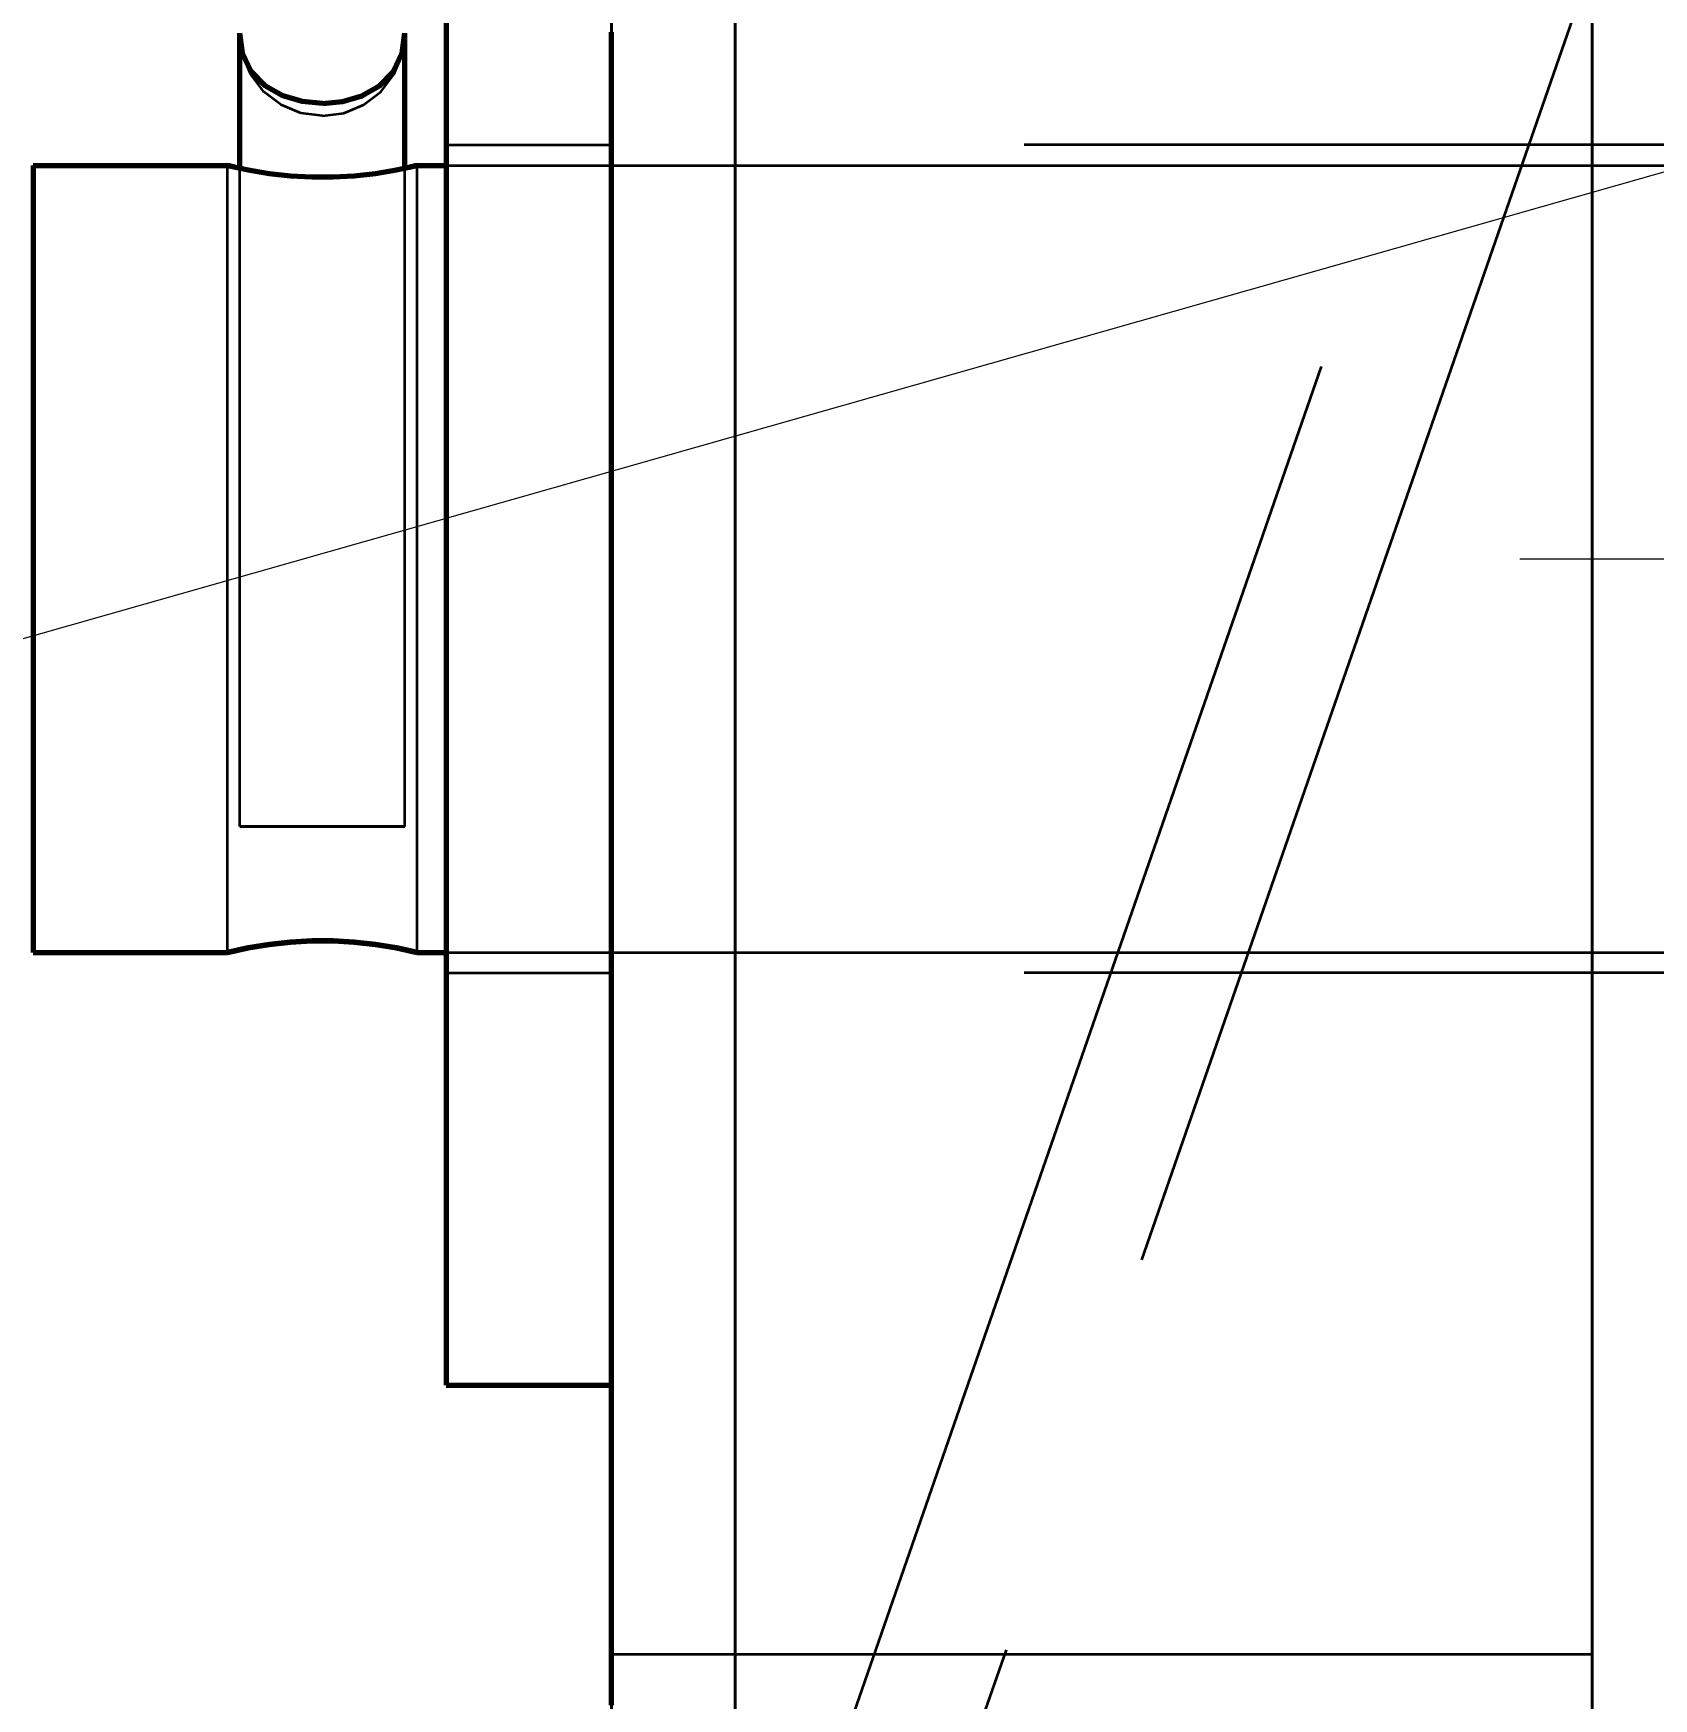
# Model space of a CAD drawing. Header units: millimetres. Extents: x 0 to 2208, y 0 to 420.
# Drawn here: x 66.484 to 70.408, y 156.006 to 160.038 of the extents above; entities that cross this region are included whole.
import ezdxf

# ---------------------------------------------------------------- set-up
doc = ezdxf.new("R2010")
doc.units = ezdxf.units.MM
doc.linetypes.add('IRAM-E-TRAZOS', pattern=[5, 4, -1])
doc.linetypes.add('IRAM-F-TRAZO-PUNTO', pattern=[20, 15, -2, 1, -2])
for name, color, linetype, lineweight in [('01-VISIBLE', 7, 'CONTINUOUS', 70), ('02-OCULTA', 4, 'IRAM-E-TRAZOS', 35), ('03-EJE', 1, 'IRAM-F-TRAZO-PUNTO', 18), ('04-COTA', 3, 'CONTINUOUS', 18), ('08-FINA', 5, 'CONTINUOUS', 18)]:
    doc.layers.add(name, color=color, linetype=linetype, lineweight=lineweight)
doc.styles.add('ISO3098', font='isocpeur.ttf')
doc.dimstyles.new('FLAMA-IRAM', dxfattribs={"dimtxt": 3.5, "dimasz": 3.5, "dimexe": 2, "dimexo": 1.5, "dimgap": 1, "dimtad": 1, "dimdec": 1, "dimtxsty": 'ISO3098', "dimblk": 'IRAM_FLECHA', "dimblk1": 'IRAM_FLECHA', "dimblk2": 'IRAM_FLECHA', "dimcen": 2.5, "dimclrd": 256, "dimclre": 256, "dimclrt": 256, "dimazin": 3, "dimtfac": 1, "dimtmove": 0, "dimatfit": 3, "dimlwd": 18, "dimlwe": 18})

# ---------------------------------------------------------------- blocks, each defined once
blk = doc.blocks.new('IRAM_FLECHA')
blk.add_solid([(0, 0), (-1, 0.125), (-1, -0.125)])

msp = doc.modelspace()

# ---------------------------------------------------------------- linework, layer by layer
at = {"layer": '01-VISIBLE'}
for p, q in [((66.9841, 159.7116), (66.9841, 160.0384)), ((67.3841, 159.7116), (67.3841, 160.0384)), ((66.4841, 159.7184), (66.9541, 159.7184)), ((67.4141, 159.7184), (67.4841, 159.7184)), ((66.4841, 157.8134), (66.9541, 157.8134)), ((67.4141, 157.8134), (67.4841, 157.8134)), ((67.4841, 156.7659), (67.8841, 156.7659))]:
    msp.add_line(p, q, dxfattribs=at)
for points in [[(67.1841, 159.8685), (67.1353, 159.873), (67.0883, 159.8868), (67.0457, 159.9109), (67.0117, 159.9459), (66.9906, 159.99), (66.9841, 160.0384)], [(67.1841, 159.8685), (67.2328, 159.873), (67.2798, 159.8868), (67.3224, 159.9109), (67.3564, 159.9459), (67.3775, 159.99), (67.3841, 160.0384)], [(67.4841, 160.0659), (67.4841, 160.0159), (67.4841, 159.9659), (67.4841, 159.9159), (67.4841, 159.8659), (67.4841, 159.8159), (67.4841, 159.7659), (67.4841, 159.7159), (67.4841, 159.6659), (67.4841, 159.6159), (67.4841, 159.5659), (67.4841, 159.5159), (67.4841, 159.4659), (67.4841, 159.4159), (67.4841, 159.3659), (67.4841, 159.3159), (67.4841, 159.2659), (67.4841, 159.2159), (67.4841, 159.1659), (67.4841, 159.1159), (67.4841, 159.0659), (67.4841, 159.0159), (67.4841, 158.9659), (67.4841, 158.9159), (67.4841, 158.8659), (67.4841, 158.8159), (67.4841, 158.7659), (67.4841, 158.7159), (67.4841, 158.6659), (67.4841, 158.6159), (67.4841, 158.5659), (67.4841, 158.5159), (67.4841, 158.4659), (67.4841, 158.4159), (67.4841, 158.3659), (67.4841, 158.3159), (67.4841, 158.2659), (67.4841, 158.2159), (67.4841, 158.1659), (67.4841, 158.1159), (67.4841, 158.0659), (67.4841, 158.0159), (67.4841, 157.9659), (67.4841, 157.9159), (67.4841, 157.8659), (67.4841, 157.8159), (67.4841, 157.7659), (67.4841, 157.7159), (67.4841, 157.6659), (67.4841, 157.6159), (67.4841, 157.5659), (67.4841, 157.5159), (67.4841, 157.4659), (67.4841, 157.4159), (67.4841, 157.3659), (67.4841, 157.3159), (67.4841, 157.2659), (67.4841, 157.2159), (67.4841, 157.1659), (67.4841, 157.1159), (67.4841, 157.0659), (67.4841, 157.0159), (67.4841, 156.9659), (67.4841, 156.9159), (67.4841, 156.8659), (67.4841, 156.8159), (67.4841, 156.7659)], [(67.8841, 155.9909), (67.8841, 156.0659), (67.8841, 156.1409), (67.8841, 156.2159), (67.8841, 156.2909), (67.8841, 156.3659), (67.8841, 156.4409), (67.8841, 156.5159), (67.8841, 156.5909), (67.8841, 156.6659), (67.8841, 156.7409), (67.8841, 156.8159), (67.8841, 156.8909), (67.8841, 156.9659), (67.8841, 157.0409), (67.8841, 157.1159), (67.8841, 157.1909), (67.8841, 157.2659), (67.8841, 157.3409), (67.8841, 157.4159), (67.8841, 157.4909), (67.8841, 157.5659), (67.8841, 157.6409), (67.8841, 157.7159), (67.8841, 157.7909), (67.8841, 157.8659), (67.8841, 157.9409), (67.8841, 158.0159), (67.8841, 158.0909), (67.8841, 158.1659), (67.8841, 158.2409), (67.8841, 158.3159), (67.8841, 158.3909), (67.8841, 158.4659), (67.8841, 158.5409), (67.8841, 158.6159), (67.8841, 158.6909), (67.8841, 158.7659), (67.8841, 158.8409), (67.8841, 158.9159), (67.8841, 158.9909), (67.8841, 159.0659), (67.8841, 159.1409), (67.8841, 159.2159), (67.8841, 159.2909), (67.8841, 159.3659), (67.8841, 159.4409), (67.8841, 159.5159), (67.8841, 159.5909), (67.8841, 159.6659), (67.8841, 159.7409), (67.8841, 159.8159), (67.8841, 159.8909), (67.8841, 159.9659), (67.8841, 160.0409)], [(66.4841, 159.7184), (66.4841, 159.6683), (66.4841, 159.6182), (66.4841, 159.568), (66.4841, 159.5179), (66.4841, 159.4678), (66.4841, 159.4176), (66.4841, 159.3675), (66.4841, 159.3174), (66.4841, 159.2673), (66.4841, 159.2171), (66.4841, 159.167), (66.4841, 159.1169), (66.4841, 159.0667), (66.4841, 159.0166), (66.4841, 158.9665), (66.4841, 158.9163), (66.4841, 158.8662), (66.4841, 158.8161), (66.4841, 158.7659), (66.4841, 158.7158), (66.4841, 158.6657), (66.4841, 158.6155), (66.4841, 158.5654), (66.4841, 158.5153), (66.4841, 158.4651), (66.4841, 158.415), (66.4841, 158.3649), (66.4841, 158.3148), (66.4841, 158.2646), (66.4841, 158.2145), (66.4841, 158.1644), (66.4841, 158.1142), (66.4841, 158.0641), (66.4841, 158.014), (66.4841, 157.9638), (66.4841, 157.9137), (66.4841, 157.8636), (66.4841, 157.8134)], [(66.9841, 159.7116), (66.979, 159.7127), (66.974, 159.7138), (66.969, 159.7149), (66.964, 159.7161), (66.959, 159.7172), (66.9541, 159.7184)], [(66.9541, 159.7184), (67.0045, 159.7075), (67.0554, 159.6992), (67.1067, 159.6935), (67.1583, 159.6906), (67.2099, 159.6906), (67.2614, 159.6935), (67.3127, 159.6992), (67.3636, 159.7075), (67.4141, 159.7184)], [(67.4141, 159.7184), (67.4091, 159.7172), (67.4041, 159.7161), (67.3991, 159.7149), (67.3941, 159.7138), (67.3891, 159.7127), (67.3841, 159.7116)], [(67.4141, 157.8134), (67.3636, 157.8243), (67.3127, 157.8327), (67.2614, 157.8384), (67.2099, 157.8413), (67.1583, 157.8413), (67.1067, 157.8384), (67.0554, 157.8327), (67.0045, 157.8243), (66.9541, 157.8134)], [(66.9541, 157.8134), (67.0045, 157.8243), (67.0554, 157.8327), (67.1067, 157.8384), (67.1583, 157.8413), (67.2099, 157.8413), (67.2614, 157.8384), (67.3127, 157.8327), (67.3636, 157.8243), (67.4141, 157.8134)]]:
    msp.add_lwpolyline(points, dxfattribs=at)
at = {"layer": '02-OCULTA'}
for p, q in [((73.7617, 170.2942), (67.1883, 151.3703)), ((72.8841, 168.6783), (67.8841, 154.2838)), ((67.4841, 159.7684), (67.8841, 159.7684)), ((72.8841, 159.7684), (67.8841, 159.7684)), ((66.9541, 157.8134), (66.9541, 159.7184)), ((66.9841, 158.1184), (66.9841, 159.7116)), ((67.3841, 158.1184), (67.3841, 159.7116)), ((67.4141, 157.8134), (67.4141, 159.7184)), ((67.4841, 159.7184), (113.4841, 159.7184)), ((67.4841, 157.8134), (113.4841, 157.8134)), ((67.4841, 157.7634), (67.8841, 157.7634)), ((72.8841, 157.7634), (67.8841, 157.7634)), ((70.2591, 156.1134), (67.8841, 156.1134))]:
    msp.add_line(p, q, dxfattribs=at)
for points in [[(68.1841, 155.9569), (68.1841, 156.0099), (68.1841, 156.0629), (68.1841, 156.1159), (68.1841, 156.1689), (68.1841, 156.2219), (68.1841, 156.2749), (68.1841, 156.3279), (68.1841, 156.3809), (68.1841, 156.4339), (68.1841, 156.4869), (68.1841, 156.5399), (68.1841, 156.5929), (68.1841, 156.6459), (68.1841, 156.6989), (68.1841, 156.7519), (68.1841, 156.8049), (68.1841, 156.8579), (68.1841, 156.9109), (68.1841, 156.9639), (68.1841, 157.0169), (68.1841, 157.0699), (68.1841, 157.1229), (68.1841, 157.1759), (68.1841, 157.2289), (68.1841, 157.2819), (68.1841, 157.3349), (68.1841, 157.3879), (68.1841, 157.4409), (68.1841, 157.4939), (68.1841, 157.5469), (68.1841, 157.5999), (68.1841, 157.6529), (68.1841, 157.7059), (68.1841, 157.7589), (68.1841, 157.8119), (68.1841, 157.8649), (68.1841, 157.9179), (68.1841, 157.9709), (68.1841, 158.0239), (68.1841, 158.0769), (68.1841, 158.1299), (68.1841, 158.1829), (68.1841, 158.2359), (68.1841, 158.2889), (68.1841, 158.3419), (68.1841, 158.3949), (68.1841, 158.4479), (68.1841, 158.5009), (68.1841, 158.5539), (68.1841, 158.6069), (68.1841, 158.6599), (68.1841, 158.7129), (68.1841, 158.7659), (68.1841, 158.8189), (68.1841, 158.8719), (68.1841, 158.9249), (68.1841, 158.9779), (68.1841, 159.0309), (68.1841, 159.0839), (68.1841, 159.1369), (68.1841, 159.1899), (68.1841, 159.2429), (68.1841, 159.2959), (68.1841, 159.3489), (68.1841, 159.4019), (68.1841, 159.4549), (68.1841, 159.5079), (68.1841, 159.5609), (68.1841, 159.6139), (68.1841, 159.6669), (68.1841, 159.7199), (68.1841, 159.7729), (68.1841, 159.8259), (68.1841, 159.8789), (68.1841, 159.9319), (68.1841, 159.9849), (68.1841, 160.0379), (68.1841, 160.0909)], [(68.1841, 160.0909), (68.1841, 160.0379), (68.1841, 159.9849), (68.1841, 159.9319), (68.1841, 159.8789), (68.1841, 159.8259), (68.1841, 159.7729), (68.1841, 159.7199), (68.1841, 159.6669), (68.1841, 159.6139), (68.1841, 159.5609), (68.1841, 159.5079), (68.1841, 159.4549), (68.1841, 159.4019), (68.1841, 159.3489), (68.1841, 159.2959), (68.1841, 159.2429), (68.1841, 159.1899), (68.1841, 159.1369), (68.1841, 159.0839), (68.1841, 159.0309), (68.1841, 158.9779), (68.1841, 158.9249), (68.1841, 158.8719), (68.1841, 158.8189), (68.1841, 158.7659), (68.1841, 158.7129), (68.1841, 158.6599), (68.1841, 158.6069), (68.1841, 158.5539), (68.1841, 158.5009), (68.1841, 158.4479), (68.1841, 158.3949), (68.1841, 158.3419), (68.1841, 158.2889), (68.1841, 158.2359), (68.1841, 158.1829), (68.1841, 158.1299), (68.1841, 158.0769), (68.1841, 158.0239), (68.1841, 157.9709), (68.1841, 157.9179), (68.1841, 157.8649), (68.1841, 157.8119), (68.1841, 157.7589), (68.1841, 157.7059), (68.1841, 157.6529), (68.1841, 157.5999), (68.1841, 157.5469), (68.1841, 157.4939), (68.1841, 157.4409), (68.1841, 157.3879), (68.1841, 157.3349), (68.1841, 157.2819), (68.1841, 157.2289), (68.1841, 157.1759), (68.1841, 157.1229), (68.1841, 157.0699), (68.1841, 157.0169), (68.1841, 156.9639), (68.1841, 156.9109), (68.1841, 156.8579), (68.1841, 156.8049), (68.1841, 156.7519), (68.1841, 156.6989), (68.1841, 156.6459), (68.1841, 156.5929), (68.1841, 156.5399), (68.1841, 156.4869), (68.1841, 156.4339), (68.1841, 156.3809), (68.1841, 156.3279), (68.1841, 156.2749), (68.1841, 156.2219), (68.1841, 156.1689), (68.1841, 156.1159), (68.1841, 156.0629), (68.1841, 156.0099), (68.1841, 155.9569)], [(70.2591, 155.9569), (70.2591, 156.0099), (70.2591, 156.0629), (70.2591, 156.1159), (70.2591, 156.1689), (70.2591, 156.2219), (70.2591, 156.2749), (70.2591, 156.3279), (70.2591, 156.3809), (70.2591, 156.4339), (70.2591, 156.4869), (70.2591, 156.5399), (70.2591, 156.5929), (70.2591, 156.6459), (70.2591, 156.6989), (70.2591, 156.7519), (70.2591, 156.8049), (70.2591, 156.8579), (70.2591, 156.9109), (70.2591, 156.9639), (70.2591, 157.0169), (70.2591, 157.0699), (70.2591, 157.1229), (70.2591, 157.1759), (70.2591, 157.2289), (70.2591, 157.2819), (70.2591, 157.3349), (70.2591, 157.3879), (70.2591, 157.4409), (70.2591, 157.4939), (70.2591, 157.5469), (70.2591, 157.5999), (70.2591, 157.6529), (70.2591, 157.7059), (70.2591, 157.7589), (70.2591, 157.8119), (70.2591, 157.8649), (70.2591, 157.9179), (70.2591, 157.9709), (70.2591, 158.0239), (70.2591, 158.0769), (70.2591, 158.1299), (70.2591, 158.1829), (70.2591, 158.2359), (70.2591, 158.2889), (70.2591, 158.3419), (70.2591, 158.3949), (70.2591, 158.4479), (70.2591, 158.5009), (70.2591, 158.5539), (70.2591, 158.6069), (70.2591, 158.6599), (70.2591, 158.7129), (70.2591, 158.7659), (70.2591, 158.8189), (70.2591, 158.8719), (70.2591, 158.9249), (70.2591, 158.9779), (70.2591, 159.0309), (70.2591, 159.0839), (70.2591, 159.1369), (70.2591, 159.1899), (70.2591, 159.2429), (70.2591, 159.2959), (70.2591, 159.3489), (70.2591, 159.4019), (70.2591, 159.4549), (70.2591, 159.5079), (70.2591, 159.5609), (70.2591, 159.6139), (70.2591, 159.6669), (70.2591, 159.7199), (70.2591, 159.7729), (70.2591, 159.8259), (70.2591, 159.8789), (70.2591, 159.9319), (70.2591, 159.9849), (70.2591, 160.0379), (70.2591, 160.0909)], [(70.2591, 160.0909), (70.2591, 160.0379), (70.2591, 159.9849), (70.2591, 159.9319), (70.2591, 159.8789), (70.2591, 159.8259), (70.2591, 159.7729), (70.2591, 159.7199), (70.2591, 159.6669), (70.2591, 159.6139), (70.2591, 159.5609), (70.2591, 159.5079), (70.2591, 159.4549), (70.2591, 159.4019), (70.2591, 159.3489), (70.2591, 159.2959), (70.2591, 159.2429), (70.2591, 159.1899), (70.2591, 159.1369), (70.2591, 159.0839), (70.2591, 159.0309), (70.2591, 158.9779), (70.2591, 158.9249), (70.2591, 158.8719), (70.2591, 158.8189), (70.2591, 158.7659), (70.2591, 158.7129), (70.2591, 158.6599), (70.2591, 158.6069), (70.2591, 158.5539), (70.2591, 158.5009), (70.2591, 158.4479), (70.2591, 158.3949), (70.2591, 158.3419), (70.2591, 158.2889), (70.2591, 158.2359), (70.2591, 158.1829), (70.2591, 158.1299), (70.2591, 158.0769), (70.2591, 158.0239), (70.2591, 157.9709), (70.2591, 157.9179), (70.2591, 157.8649), (70.2591, 157.8119), (70.2591, 157.7589), (70.2591, 157.7059), (70.2591, 157.6529), (70.2591, 157.5999), (70.2591, 157.5469), (70.2591, 157.4939), (70.2591, 157.4409), (70.2591, 157.3879), (70.2591, 157.3349), (70.2591, 157.2819), (70.2591, 157.2289), (70.2591, 157.1759), (70.2591, 157.1229), (70.2591, 157.0699), (70.2591, 157.0169), (70.2591, 156.9639), (70.2591, 156.9109), (70.2591, 156.8579), (70.2591, 156.8049), (70.2591, 156.7519), (70.2591, 156.6989), (70.2591, 156.6459), (70.2591, 156.5929), (70.2591, 156.5399), (70.2591, 156.4869), (70.2591, 156.4339), (70.2591, 156.3809), (70.2591, 156.3279), (70.2591, 156.2749), (70.2591, 156.2219), (70.2591, 156.1689), (70.2591, 156.1159), (70.2591, 156.0629), (70.2591, 156.0099), (70.2591, 155.9569)], [(66.9841, 160.0384), (66.9906, 159.99), (67.0117, 159.9459), (67.0457, 159.9109), (67.0883, 159.8868), (67.1353, 159.873), (67.1841, 159.8685)], [(67.1841, 159.8384), (67.1323, 159.8453), (67.0841, 159.8652), (67.0426, 159.897), (67.0109, 159.9384), (66.9909, 159.9867), (66.9841, 160.0384)], [(67.1841, 159.8685), (67.2328, 159.873), (67.2798, 159.8868), (67.3224, 159.9109), (67.3564, 159.9459), (67.3775, 159.99), (67.3841, 160.0384)], [(67.1841, 159.8384), (67.2358, 159.8453), (67.2841, 159.8652), (67.3255, 159.897), (67.3573, 159.9384), (67.3772, 159.9867), (67.3841, 160.0384)], [(67.4841, 156.7659), (67.4841, 156.8159), (67.4841, 156.8659), (67.4841, 156.9159), (67.4841, 156.9659), (67.4841, 157.0159), (67.4841, 157.0659), (67.4841, 157.1159), (67.4841, 157.1659), (67.4841, 157.2159), (67.4841, 157.2659), (67.4841, 157.3159), (67.4841, 157.3659), (67.4841, 157.4159), (67.4841, 157.4659), (67.4841, 157.5159), (67.4841, 157.5659), (67.4841, 157.6159), (67.4841, 157.6659), (67.4841, 157.7159), (67.4841, 157.7659), (67.4841, 157.8159), (67.4841, 157.8659), (67.4841, 157.9159), (67.4841, 157.9659), (67.4841, 158.0159), (67.4841, 158.0659), (67.4841, 158.1159), (67.4841, 158.1659), (67.4841, 158.2159), (67.4841, 158.2659), (67.4841, 158.3159), (67.4841, 158.3659), (67.4841, 158.4159), (67.4841, 158.4659), (67.4841, 158.5159), (67.4841, 158.5659), (67.4841, 158.6159), (67.4841, 158.6659), (67.4841, 158.7159), (67.4841, 158.7659), (67.4841, 158.8159), (67.4841, 158.8659), (67.4841, 158.9159), (67.4841, 158.9659), (67.4841, 159.0159), (67.4841, 159.0659), (67.4841, 159.1159), (67.4841, 159.1659), (67.4841, 159.2159), (67.4841, 159.2659), (67.4841, 159.3159), (67.4841, 159.3659), (67.4841, 159.4159), (67.4841, 159.4659), (67.4841, 159.5159), (67.4841, 159.5659), (67.4841, 159.6159), (67.4841, 159.6659), (67.4841, 159.7159), (67.4841, 159.7659), (67.4841, 159.8159), (67.4841, 159.8659), (67.4841, 159.9159), (67.4841, 159.9659), (67.4841, 160.0159), (67.4841, 160.0659)], [(67.8841, 156.1134), (67.8841, 156.1635), (67.8841, 156.2135), (67.8841, 156.2636), (67.8841, 156.3136), (67.8841, 156.3637), (67.8841, 156.4137), (67.8841, 156.4638), (67.8841, 156.5138), (67.8841, 156.5639), (67.8841, 156.6139), (67.8841, 156.664), (67.8841, 156.714), (67.8841, 156.7641), (67.8841, 156.8141), (67.8841, 156.8641), (67.8841, 156.9142), (67.8841, 156.9642), (67.8841, 157.0143), (67.8841, 157.0643), (67.8841, 157.1144), (67.8841, 157.1644), (67.8841, 157.2145), (67.8841, 157.2645), (67.8841, 157.3146), (67.8841, 157.3646), (67.8841, 157.4147), (67.8841, 157.4647), (67.8841, 157.5148), (67.8841, 157.5648), (67.8841, 157.6149), (67.8841, 157.6649), (67.8841, 157.7149), (67.8841, 157.765), (67.8841, 157.815), (67.8841, 157.8651), (67.8841, 157.9151), (67.8841, 157.9652), (67.8841, 158.0152), (67.8841, 158.0653), (67.8841, 158.1153), (67.8841, 158.1654), (67.8841, 158.2154), (67.8841, 158.2655), (67.8841, 158.3155), (67.8841, 158.3656), (67.8841, 158.4156), (67.8841, 158.4657), (67.8841, 158.5157), (67.8841, 158.5657), (67.8841, 158.6158), (67.8841, 158.6658), (67.8841, 158.7159), (67.8841, 158.7659), (67.8841, 158.816), (67.8841, 158.866), (67.8841, 158.9161), (67.8841, 158.9661), (67.8841, 159.0162), (67.8841, 159.0662), (67.8841, 159.1163), (67.8841, 159.1663), (67.8841, 159.2164), (67.8841, 159.2664), (67.8841, 159.3165), (67.8841, 159.3665), (67.8841, 159.4166), (67.8841, 159.4666), (67.8841, 159.5166), (67.8841, 159.5667), (67.8841, 159.6167), (67.8841, 159.6668), (67.8841, 159.7168), (67.8841, 159.7669), (67.8841, 159.8169), (67.8841, 159.867), (67.8841, 159.917), (67.8841, 159.9671), (67.8841, 160.0171), (67.8841, 160.0672)], [(67.8841, 160.0672), (67.8841, 160.0171), (67.8841, 159.9671), (67.8841, 159.917), (67.8841, 159.867), (67.8841, 159.8169), (67.8841, 159.7669), (67.8841, 159.7168), (67.8841, 159.6668), (67.8841, 159.6167), (67.8841, 159.5667), (67.8841, 159.5166), (67.8841, 159.4666), (67.8841, 159.4166), (67.8841, 159.3665), (67.8841, 159.3165), (67.8841, 159.2664), (67.8841, 159.2164), (67.8841, 159.1663), (67.8841, 159.1163), (67.8841, 159.0662), (67.8841, 159.0162), (67.8841, 158.9661), (67.8841, 158.9161), (67.8841, 158.866), (67.8841, 158.816), (67.8841, 158.7659), (67.8841, 158.7159), (67.8841, 158.6658), (67.8841, 158.6158), (67.8841, 158.5657), (67.8841, 158.5157), (67.8841, 158.4657), (67.8841, 158.4156), (67.8841, 158.3656), (67.8841, 158.3155), (67.8841, 158.2655), (67.8841, 158.2154), (67.8841, 158.1654), (67.8841, 158.1153), (67.8841, 158.0653), (67.8841, 158.0152), (67.8841, 157.9652), (67.8841, 157.9151), (67.8841, 157.8651), (67.8841, 157.815), (67.8841, 157.765), (67.8841, 157.7149), (67.8841, 157.6649), (67.8841, 157.6149), (67.8841, 157.5648), (67.8841, 157.5148), (67.8841, 157.4647), (67.8841, 157.4147), (67.8841, 157.3646), (67.8841, 157.3146), (67.8841, 157.2645), (67.8841, 157.2145), (67.8841, 157.1644), (67.8841, 157.1144), (67.8841, 157.0643), (67.8841, 157.0143), (67.8841, 156.9642), (67.8841, 156.9142), (67.8841, 156.8641), (67.8841, 156.8141), (67.8841, 156.7641), (67.8841, 156.714), (67.8841, 156.664), (67.8841, 156.6139), (67.8841, 156.5639), (67.8841, 156.5138), (67.8841, 156.4638), (67.8841, 156.4137), (67.8841, 156.3637), (67.8841, 156.3136), (67.8841, 156.2636), (67.8841, 156.2135), (67.8841, 156.1635), (67.8841, 156.1134)], [(67.8841, 160.0659), (67.8841, 160.0159), (67.8841, 159.9659), (67.8841, 159.9159), (67.8841, 159.8659), (67.8841, 159.8159), (67.8841, 159.7659), (67.8841, 159.7159), (67.8841, 159.6659), (67.8841, 159.6159), (67.8841, 159.5659), (67.8841, 159.5159), (67.8841, 159.4659), (67.8841, 159.4159), (67.8841, 159.3659), (67.8841, 159.3159), (67.8841, 159.2659), (67.8841, 159.2159), (67.8841, 159.1659), (67.8841, 159.1159), (67.8841, 159.0659), (67.8841, 159.0159), (67.8841, 158.9659), (67.8841, 158.9159), (67.8841, 158.8659), (67.8841, 158.8159), (67.8841, 158.7659), (67.8841, 158.7159), (67.8841, 158.6659), (67.8841, 158.6159), (67.8841, 158.5659), (67.8841, 158.5159), (67.8841, 158.4659), (67.8841, 158.4159), (67.8841, 158.3659), (67.8841, 158.3159), (67.8841, 158.2659), (67.8841, 158.2159), (67.8841, 158.1659), (67.8841, 158.1159), (67.8841, 158.0659), (67.8841, 158.0159), (67.8841, 157.9659), (67.8841, 157.9159), (67.8841, 157.8659), (67.8841, 157.8159), (67.8841, 157.7659), (67.8841, 157.7159), (67.8841, 157.6659), (67.8841, 157.6159), (67.8841, 157.5659), (67.8841, 157.5159), (67.8841, 157.4659), (67.8841, 157.4159), (67.8841, 157.3659), (67.8841, 157.3159), (67.8841, 157.2659), (67.8841, 157.2159), (67.8841, 157.1659), (67.8841, 157.1159), (67.8841, 157.0659), (67.8841, 157.0159), (67.8841, 156.9659), (67.8841, 156.9159), (67.8841, 156.8659), (67.8841, 156.8159), (67.8841, 156.7659)], [(67.8841, 156.7659), (67.8841, 156.8159), (67.8841, 156.8659), (67.8841, 156.9159), (67.8841, 156.9659), (67.8841, 157.0159), (67.8841, 157.0659), (67.8841, 157.1159), (67.8841, 157.1659), (67.8841, 157.2159), (67.8841, 157.2659), (67.8841, 157.3159), (67.8841, 157.3659), (67.8841, 157.4159), (67.8841, 157.4659), (67.8841, 157.5159), (67.8841, 157.5659), (67.8841, 157.6159), (67.8841, 157.6659), (67.8841, 157.7159), (67.8841, 157.7659), (67.8841, 157.8159), (67.8841, 157.8659), (67.8841, 157.9159), (67.8841, 157.9659), (67.8841, 158.0159), (67.8841, 158.0659), (67.8841, 158.1159), (67.8841, 158.1659), (67.8841, 158.2159), (67.8841, 158.2659), (67.8841, 158.3159), (67.8841, 158.3659), (67.8841, 158.4159), (67.8841, 158.4659), (67.8841, 158.5159), (67.8841, 158.5659), (67.8841, 158.6159), (67.8841, 158.6659), (67.8841, 158.7159), (67.8841, 158.7659), (67.8841, 158.8159), (67.8841, 158.8659), (67.8841, 158.9159), (67.8841, 158.9659), (67.8841, 159.0159), (67.8841, 159.0659), (67.8841, 159.1159), (67.8841, 159.1659), (67.8841, 159.2159), (67.8841, 159.2659), (67.8841, 159.3159), (67.8841, 159.3659), (67.8841, 159.4159), (67.8841, 159.4659), (67.8841, 159.5159), (67.8841, 159.5659), (67.8841, 159.6159), (67.8841, 159.6659), (67.8841, 159.7159), (67.8841, 159.7659), (67.8841, 159.8159), (67.8841, 159.8659), (67.8841, 159.9159), (67.8841, 159.9659), (67.8841, 160.0159), (67.8841, 160.0659)], [(67.8841, 155.9579), (67.8841, 156.0119), (67.8841, 156.0659), (67.8841, 156.1199), (67.8841, 156.1739), (67.8841, 156.2279), (67.8841, 156.2819), (67.8841, 156.3359), (67.8841, 156.3899), (67.8841, 156.4439), (67.8841, 156.4979), (67.8841, 156.5519), (67.8841, 156.6059), (67.8841, 156.6599), (67.8841, 156.7139), (67.8841, 156.7679), (67.8841, 156.8219), (67.8841, 156.8759), (67.8841, 156.9299), (67.8841, 156.9839), (67.8841, 157.0379), (67.8841, 157.0919), (67.8841, 157.1459), (67.8841, 157.1999), (67.8841, 157.2539), (67.8841, 157.3079), (67.8841, 157.3619), (67.8841, 157.4159), (67.8841, 157.4699), (67.8841, 157.5239), (67.8841, 157.5779), (67.8841, 157.6319), (67.8841, 157.6859), (67.8841, 157.7399), (67.8841, 157.7939), (67.8841, 157.8479), (67.8841, 157.9019), (67.8841, 157.9559), (67.8841, 158.0099), (67.8841, 158.0639), (67.8841, 158.1179), (67.8841, 158.1719), (67.8841, 158.2259), (67.8841, 158.2799), (67.8841, 158.3339), (67.8841, 158.3879), (67.8841, 158.4419), (67.8841, 158.4959), (67.8841, 158.5499), (67.8841, 158.6039), (67.8841, 158.6579), (67.8841, 158.7119), (67.8841, 158.7659), (67.8841, 158.8199), (67.8841, 158.8739), (67.8841, 158.9279), (67.8841, 158.9819), (67.8841, 159.0359), (67.8841, 159.0899), (67.8841, 159.1439), (67.8841, 159.1979), (67.8841, 159.2519), (67.8841, 159.3059), (67.8841, 159.3599), (67.8841, 159.4139), (67.8841, 159.4679), (67.8841, 159.5219), (67.8841, 159.5759), (67.8841, 159.6299), (67.8841, 159.6839), (67.8841, 159.7379), (67.8841, 159.7919), (67.8841, 159.8459), (67.8841, 159.8999), (67.8841, 159.9539), (67.8841, 160.0079), (67.8841, 160.0619)], [(67.8841, 160.0619), (67.8841, 160.0079), (67.8841, 159.9539), (67.8841, 159.8999), (67.8841, 159.8459), (67.8841, 159.7919), (67.8841, 159.7379), (67.8841, 159.6839), (67.8841, 159.6299), (67.8841, 159.5759), (67.8841, 159.5219), (67.8841, 159.4679), (67.8841, 159.4139), (67.8841, 159.3599), (67.8841, 159.3059), (67.8841, 159.2519), (67.8841, 159.1979), (67.8841, 159.1439), (67.8841, 159.0899), (67.8841, 159.0359), (67.8841, 158.9819), (67.8841, 158.9279), (67.8841, 158.8739), (67.8841, 158.8199), (67.8841, 158.7659), (67.8841, 158.7119), (67.8841, 158.6579), (67.8841, 158.6039), (67.8841, 158.5499), (67.8841, 158.4959), (67.8841, 158.4419), (67.8841, 158.3879), (67.8841, 158.3339), (67.8841, 158.2799), (67.8841, 158.2259), (67.8841, 158.1719), (67.8841, 158.1179), (67.8841, 158.0639), (67.8841, 158.0099), (67.8841, 157.9559), (67.8841, 157.9019), (67.8841, 157.8479), (67.8841, 157.7939), (67.8841, 157.7399), (67.8841, 157.6859), (67.8841, 157.6319), (67.8841, 157.5779), (67.8841, 157.5239), (67.8841, 157.4699), (67.8841, 157.4159), (67.8841, 157.3619), (67.8841, 157.3079), (67.8841, 157.2539), (67.8841, 157.1999), (67.8841, 157.1459), (67.8841, 157.0919), (67.8841, 157.0379), (67.8841, 156.9839), (67.8841, 156.9299), (67.8841, 156.8759), (67.8841, 156.8219), (67.8841, 156.7679), (67.8841, 156.7139), (67.8841, 156.6599), (67.8841, 156.6059), (67.8841, 156.5519), (67.8841, 156.4979), (67.8841, 156.4439), (67.8841, 156.3899), (67.8841, 156.3359), (67.8841, 156.2819), (67.8841, 156.2279), (67.8841, 156.1739), (67.8841, 156.1199), (67.8841, 156.0659), (67.8841, 156.0119), (67.8841, 155.9579)], [(67.8841, 160.0409), (67.8841, 159.9659), (67.8841, 159.8909), (67.8841, 159.8159), (67.8841, 159.7409), (67.8841, 159.6659), (67.8841, 159.5909), (67.8841, 159.5159), (67.8841, 159.4409), (67.8841, 159.3659), (67.8841, 159.2909), (67.8841, 159.2159), (67.8841, 159.1409), (67.8841, 159.0659), (67.8841, 158.9909), (67.8841, 158.9159), (67.8841, 158.8409), (67.8841, 158.7659), (67.8841, 158.6909), (67.8841, 158.6159), (67.8841, 158.5409), (67.8841, 158.4659), (67.8841, 158.3909), (67.8841, 158.3159), (67.8841, 158.2409), (67.8841, 158.1659), (67.8841, 158.0909), (67.8841, 158.0159), (67.8841, 157.9409), (67.8841, 157.8659), (67.8841, 157.7909), (67.8841, 157.7159), (67.8841, 157.6409), (67.8841, 157.5659), (67.8841, 157.4909), (67.8841, 157.4159), (67.8841, 157.3409), (67.8841, 157.2659), (67.8841, 157.1909), (67.8841, 157.1159), (67.8841, 157.0409), (67.8841, 156.9659), (67.8841, 156.8909), (67.8841, 156.8159), (67.8841, 156.7409), (67.8841, 156.6659), (67.8841, 156.5909), (67.8841, 156.5159), (67.8841, 156.4409), (67.8841, 156.3659), (67.8841, 156.2909), (67.8841, 156.2159), (67.8841, 156.1409), (67.8841, 156.0659), (67.8841, 155.9909)], [(68.1841, 155.9579), (68.1841, 156.0119), (68.1841, 156.0659), (68.1841, 156.1199), (68.1841, 156.1739), (68.1841, 156.2279), (68.1841, 156.2819), (68.1841, 156.3359), (68.1841, 156.3899), (68.1841, 156.4439), (68.1841, 156.4979), (68.1841, 156.5519), (68.1841, 156.6059), (68.1841, 156.6599), (68.1841, 156.7139), (68.1841, 156.7679), (68.1841, 156.8219), (68.1841, 156.8759), (68.1841, 156.9299), (68.1841, 156.9839), (68.1841, 157.0379), (68.1841, 157.0919), (68.1841, 157.1459), (68.1841, 157.1999), (68.1841, 157.2539), (68.1841, 157.3079), (68.1841, 157.3619), (68.1841, 157.4159), (68.1841, 157.4699), (68.1841, 157.5239), (68.1841, 157.5779), (68.1841, 157.6319), (68.1841, 157.6859), (68.1841, 157.7399), (68.1841, 157.7939), (68.1841, 157.8479), (68.1841, 157.9019), (68.1841, 157.9559), (68.1841, 158.0099), (68.1841, 158.0639), (68.1841, 158.1179), (68.1841, 158.1719), (68.1841, 158.2259), (68.1841, 158.2799), (68.1841, 158.3339), (68.1841, 158.3879), (68.1841, 158.4419), (68.1841, 158.4959), (68.1841, 158.5499), (68.1841, 158.6039), (68.1841, 158.6579), (68.1841, 158.7119), (68.1841, 158.7659), (68.1841, 158.8199), (68.1841, 158.8739), (68.1841, 158.9279), (68.1841, 158.9819), (68.1841, 159.0359), (68.1841, 159.0899), (68.1841, 159.1439), (68.1841, 159.1979), (68.1841, 159.2519), (68.1841, 159.3059), (68.1841, 159.3599), (68.1841, 159.4139), (68.1841, 159.4679), (68.1841, 159.5219), (68.1841, 159.5759), (68.1841, 159.6299), (68.1841, 159.6839), (68.1841, 159.7379), (68.1841, 159.7919), (68.1841, 159.8459), (68.1841, 159.8999), (68.1841, 159.9539), (68.1841, 160.0079), (68.1841, 160.0619)], [(68.1841, 160.0619), (68.1841, 160.0079), (68.1841, 159.9539), (68.1841, 159.8999), (68.1841, 159.8459), (68.1841, 159.7919), (68.1841, 159.7379), (68.1841, 159.6839), (68.1841, 159.6299), (68.1841, 159.5759), (68.1841, 159.5219), (68.1841, 159.4679), (68.1841, 159.4139), (68.1841, 159.3599), (68.1841, 159.3059), (68.1841, 159.2519), (68.1841, 159.1979), (68.1841, 159.1439), (68.1841, 159.0899), (68.1841, 159.0359), (68.1841, 158.9819), (68.1841, 158.9279), (68.1841, 158.8739), (68.1841, 158.8199), (68.1841, 158.7659), (68.1841, 158.7119), (68.1841, 158.6579), (68.1841, 158.6039), (68.1841, 158.5499), (68.1841, 158.4959), (68.1841, 158.4419), (68.1841, 158.3879), (68.1841, 158.3339), (68.1841, 158.2799), (68.1841, 158.2259), (68.1841, 158.1719), (68.1841, 158.1179), (68.1841, 158.0639), (68.1841, 158.0099), (68.1841, 157.9559), (68.1841, 157.9019), (68.1841, 157.8479), (68.1841, 157.7939), (68.1841, 157.7399), (68.1841, 157.6859), (68.1841, 157.6319), (68.1841, 157.5779), (68.1841, 157.5239), (68.1841, 157.4699), (68.1841, 157.4159), (68.1841, 157.3619), (68.1841, 157.3079), (68.1841, 157.2539), (68.1841, 157.1999), (68.1841, 157.1459), (68.1841, 157.0919), (68.1841, 157.0379), (68.1841, 156.9839), (68.1841, 156.9299), (68.1841, 156.8759), (68.1841, 156.8219), (68.1841, 156.7679), (68.1841, 156.7139), (68.1841, 156.6599), (68.1841, 156.6059), (68.1841, 156.5519), (68.1841, 156.4979), (68.1841, 156.4439), (68.1841, 156.3899), (68.1841, 156.3359), (68.1841, 156.2819), (68.1841, 156.2279), (68.1841, 156.1739), (68.1841, 156.1199), (68.1841, 156.0659), (68.1841, 156.0119), (68.1841, 155.9579)], [(70.2591, 156.1134), (70.2591, 156.1635), (70.2591, 156.2135), (70.2591, 156.2636), (70.2591, 156.3136), (70.2591, 156.3637), (70.2591, 156.4137), (70.2591, 156.4638), (70.2591, 156.5138), (70.2591, 156.5639), (70.2591, 156.6139), (70.2591, 156.664), (70.2591, 156.714), (70.2591, 156.7641), (70.2591, 156.8141), (70.2591, 156.8641), (70.2591, 156.9142), (70.2591, 156.9642), (70.2591, 157.0143), (70.2591, 157.0643), (70.2591, 157.1144), (70.2591, 157.1644), (70.2591, 157.2145), (70.2591, 157.2645), (70.2591, 157.3146), (70.2591, 157.3646), (70.2591, 157.4147), (70.2591, 157.4647), (70.2591, 157.5148), (70.2591, 157.5648), (70.2591, 157.6149), (70.2591, 157.6649), (70.2591, 157.7149), (70.2591, 157.765), (70.2591, 157.815), (70.2591, 157.8651), (70.2591, 157.9151), (70.2591, 157.9652), (70.2591, 158.0152), (70.2591, 158.0653), (70.2591, 158.1153), (70.2591, 158.1654), (70.2591, 158.2154), (70.2591, 158.2655), (70.2591, 158.3155), (70.2591, 158.3656), (70.2591, 158.4156), (70.2591, 158.4657), (70.2591, 158.5157), (70.2591, 158.5657), (70.2591, 158.6158), (70.2591, 158.6658), (70.2591, 158.7159), (70.2591, 158.7659), (70.2591, 158.816), (70.2591, 158.866), (70.2591, 158.9161), (70.2591, 158.9661), (70.2591, 159.0162), (70.2591, 159.0662), (70.2591, 159.1163), (70.2591, 159.1663), (70.2591, 159.2164), (70.2591, 159.2664), (70.2591, 159.3165), (70.2591, 159.3665), (70.2591, 159.4166), (70.2591, 159.4666), (70.2591, 159.5166), (70.2591, 159.5667), (70.2591, 159.6167), (70.2591, 159.6668), (70.2591, 159.7168), (70.2591, 159.7669), (70.2591, 159.8169), (70.2591, 159.867), (70.2591, 159.917), (70.2591, 159.9671), (70.2591, 160.0171), (70.2591, 160.0672)], [(70.2591, 160.0672), (70.2591, 160.0171), (70.2591, 159.9671), (70.2591, 159.917), (70.2591, 159.867), (70.2591, 159.8169), (70.2591, 159.7669), (70.2591, 159.7168), (70.2591, 159.6668), (70.2591, 159.6167), (70.2591, 159.5667), (70.2591, 159.5166), (70.2591, 159.4666), (70.2591, 159.4166), (70.2591, 159.3665), (70.2591, 159.3165), (70.2591, 159.2664), (70.2591, 159.2164), (70.2591, 159.1663), (70.2591, 159.1163), (70.2591, 159.0662), (70.2591, 159.0162), (70.2591, 158.9661), (70.2591, 158.9161), (70.2591, 158.866), (70.2591, 158.816), (70.2591, 158.7659), (70.2591, 158.7159), (70.2591, 158.6658), (70.2591, 158.6158), (70.2591, 158.5657), (70.2591, 158.5157), (70.2591, 158.4657), (70.2591, 158.4156), (70.2591, 158.3656), (70.2591, 158.3155), (70.2591, 158.2655), (70.2591, 158.2154), (70.2591, 158.1654), (70.2591, 158.1153), (70.2591, 158.0653), (70.2591, 158.0152), (70.2591, 157.9652), (70.2591, 157.9151), (70.2591, 157.8651), (70.2591, 157.815), (70.2591, 157.765), (70.2591, 157.7149), (70.2591, 157.6649), (70.2591, 157.6149), (70.2591, 157.5648), (70.2591, 157.5148), (70.2591, 157.4647), (70.2591, 157.4147), (70.2591, 157.3646), (70.2591, 157.3146), (70.2591, 157.2645), (70.2591, 157.2145), (70.2591, 157.1644), (70.2591, 157.1144), (70.2591, 157.0643), (70.2591, 157.0143), (70.2591, 156.9642), (70.2591, 156.9142), (70.2591, 156.8641), (70.2591, 156.8141), (70.2591, 156.7641), (70.2591, 156.714), (70.2591, 156.664), (70.2591, 156.6139), (70.2591, 156.5639), (70.2591, 156.5138), (70.2591, 156.4638), (70.2591, 156.4137), (70.2591, 156.3637), (70.2591, 156.3136), (70.2591, 156.2636), (70.2591, 156.2135), (70.2591, 156.1635), (70.2591, 156.1134)], [(67.4841, 159.7684), (67.4841, 159.7183), (67.4841, 159.6682), (67.4841, 159.6181), (67.4841, 159.5679), (67.4841, 159.5178), (67.4841, 159.4677), (67.4841, 159.4176), (67.4841, 159.3674), (67.4841, 159.3173), (67.4841, 159.2672), (67.4841, 159.2171), (67.4841, 159.1669), (67.4841, 159.1168), (67.4841, 159.0667), (67.4841, 159.0166), (67.4841, 158.9664), (67.4841, 158.9163), (67.4841, 158.8662), (67.4841, 158.8161), (67.4841, 158.7659), (67.4841, 158.7158), (67.4841, 158.6657), (67.4841, 158.6156), (67.4841, 158.5654), (67.4841, 158.5153), (67.4841, 158.4652), (67.4841, 158.4151), (67.4841, 158.3649), (67.4841, 158.3148), (67.4841, 158.2647), (67.4841, 158.2146), (67.4841, 158.1644), (67.4841, 158.1143), (67.4841, 158.0642), (67.4841, 158.0141), (67.4841, 157.9639), (67.4841, 157.9138), (67.4841, 157.8637), (67.4841, 157.8136), (67.4841, 157.7634)], [(67.4841, 157.7634), (67.4841, 157.8136), (67.4841, 157.8637), (67.4841, 157.9138), (67.4841, 157.9639), (67.4841, 158.0141), (67.4841, 158.0642), (67.4841, 158.1143), (67.4841, 158.1644), (67.4841, 158.2146), (67.4841, 158.2647), (67.4841, 158.3148), (67.4841, 158.3649), (67.4841, 158.4151), (67.4841, 158.4652), (67.4841, 158.5153), (67.4841, 158.5654), (67.4841, 158.6156), (67.4841, 158.6657), (67.4841, 158.7158), (67.4841, 158.7659), (67.4841, 158.8161), (67.4841, 158.8662), (67.4841, 158.9163), (67.4841, 158.9664), (67.4841, 159.0166), (67.4841, 159.0667), (67.4841, 159.1168), (67.4841, 159.1669), (67.4841, 159.2171), (67.4841, 159.2672), (67.4841, 159.3173), (67.4841, 159.3674), (67.4841, 159.4176), (67.4841, 159.4677), (67.4841, 159.5178), (67.4841, 159.5679), (67.4841, 159.6181), (67.4841, 159.6682), (67.4841, 159.7183), (67.4841, 159.7684)], [(67.8841, 157.7634), (67.8841, 157.8136), (67.8841, 157.8637), (67.8841, 157.9138), (67.8841, 157.9639), (67.8841, 158.0141), (67.8841, 158.0642), (67.8841, 158.1143), (67.8841, 158.1644), (67.8841, 158.2146), (67.8841, 158.2647), (67.8841, 158.3148), (67.8841, 158.3649), (67.8841, 158.4151), (67.8841, 158.4652), (67.8841, 158.5153), (67.8841, 158.5654), (67.8841, 158.6156), (67.8841, 158.6657), (67.8841, 158.7158), (67.8841, 158.7659), (67.8841, 158.8161), (67.8841, 158.8662), (67.8841, 158.9163), (67.8841, 158.9664), (67.8841, 159.0166), (67.8841, 159.0667), (67.8841, 159.1168), (67.8841, 159.1669), (67.8841, 159.2171), (67.8841, 159.2672), (67.8841, 159.3173), (67.8841, 159.3674), (67.8841, 159.4176), (67.8841, 159.4677), (67.8841, 159.5178), (67.8841, 159.5679), (67.8841, 159.6181), (67.8841, 159.6682), (67.8841, 159.7183), (67.8841, 159.7684)], [(67.8841, 159.7684), (67.8841, 159.7183), (67.8841, 159.6682), (67.8841, 159.6181), (67.8841, 159.5679), (67.8841, 159.5178), (67.8841, 159.4677), (67.8841, 159.4176), (67.8841, 159.3674), (67.8841, 159.3173), (67.8841, 159.2672), (67.8841, 159.2171), (67.8841, 159.1669), (67.8841, 159.1168), (67.8841, 159.0667), (67.8841, 159.0166), (67.8841, 158.9664), (67.8841, 158.9163), (67.8841, 158.8662), (67.8841, 158.8161), (67.8841, 158.7659), (67.8841, 158.7158), (67.8841, 158.6657), (67.8841, 158.6156), (67.8841, 158.5654), (67.8841, 158.5153), (67.8841, 158.4652), (67.8841, 158.4151), (67.8841, 158.3649), (67.8841, 158.3148), (67.8841, 158.2647), (67.8841, 158.2146), (67.8841, 158.1644), (67.8841, 158.1143), (67.8841, 158.0642), (67.8841, 158.0141), (67.8841, 157.9639), (67.8841, 157.9138), (67.8841, 157.8637), (67.8841, 157.8136), (67.8841, 157.7634)], [(67.8841, 159.7684), (67.8841, 159.7183), (67.8841, 159.6682), (67.8841, 159.6181), (67.8841, 159.5679), (67.8841, 159.5178), (67.8841, 159.4677), (67.8841, 159.4176), (67.8841, 159.3674), (67.8841, 159.3173), (67.8841, 159.2672), (67.8841, 159.2171), (67.8841, 159.1669), (67.8841, 159.1168), (67.8841, 159.0667), (67.8841, 159.0166), (67.8841, 158.9664), (67.8841, 158.9163), (67.8841, 158.8662), (67.8841, 158.8161), (67.8841, 158.7659), (67.8841, 158.7158), (67.8841, 158.6657), (67.8841, 158.6156), (67.8841, 158.5654), (67.8841, 158.5153), (67.8841, 158.4652), (67.8841, 158.4151), (67.8841, 158.3649), (67.8841, 158.3148), (67.8841, 158.2647), (67.8841, 158.2146), (67.8841, 158.1644), (67.8841, 158.1143), (67.8841, 158.0642), (67.8841, 158.0141), (67.8841, 157.9639), (67.8841, 157.9138), (67.8841, 157.8637), (67.8841, 157.8136), (67.8841, 157.7634)], [(67.8841, 157.7634), (67.8841, 157.8136), (67.8841, 157.8637), (67.8841, 157.9138), (67.8841, 157.9639), (67.8841, 158.0141), (67.8841, 158.0642), (67.8841, 158.1143), (67.8841, 158.1644), (67.8841, 158.2146), (67.8841, 158.2647), (67.8841, 158.3148), (67.8841, 158.3649), (67.8841, 158.4151), (67.8841, 158.4652), (67.8841, 158.5153), (67.8841, 158.5654), (67.8841, 158.6156), (67.8841, 158.6657), (67.8841, 158.7158), (67.8841, 158.7659), (67.8841, 158.8161), (67.8841, 158.8662), (67.8841, 158.9163), (67.8841, 158.9664), (67.8841, 159.0166), (67.8841, 159.0667), (67.8841, 159.1168), (67.8841, 159.1669), (67.8841, 159.2171), (67.8841, 159.2672), (67.8841, 159.3173), (67.8841, 159.3674), (67.8841, 159.4176), (67.8841, 159.4677), (67.8841, 159.5178), (67.8841, 159.5679), (67.8841, 159.6181), (67.8841, 159.6682), (67.8841, 159.7183), (67.8841, 159.7684)], [(66.4841, 157.8134), (66.4841, 157.8636), (66.4841, 157.9137), (66.4841, 157.9638), (66.4841, 158.014), (66.4841, 158.0641), (66.4841, 158.1142), (66.4841, 158.1644), (66.4841, 158.2145), (66.4841, 158.2646), (66.4841, 158.3148), (66.4841, 158.3649), (66.4841, 158.415), (66.4841, 158.4651), (66.4841, 158.5153), (66.4841, 158.5654), (66.4841, 158.6155), (66.4841, 158.6657), (66.4841, 158.7158), (66.4841, 158.7659), (66.4841, 158.8161), (66.4841, 158.8662), (66.4841, 158.9163), (66.4841, 158.9665), (66.4841, 159.0166), (66.4841, 159.0667), (66.4841, 159.1169), (66.4841, 159.167), (66.4841, 159.2171), (66.4841, 159.2673), (66.4841, 159.3174), (66.4841, 159.3675), (66.4841, 159.4176), (66.4841, 159.4678), (66.4841, 159.5179), (66.4841, 159.568), (66.4841, 159.6182), (66.4841, 159.6683), (66.4841, 159.7184)], [(67.3841, 159.7116), (67.3345, 159.7024), (67.2846, 159.6957), (67.2344, 159.6916), (67.1841, 159.6903), (67.1337, 159.6916), (67.0835, 159.6957), (67.0336, 159.7024), (66.9841, 159.7116)], [(67.3841, 158.1184), (67.3341, 158.1184), (67.2841, 158.1184), (67.2341, 158.1184), (67.1841, 158.1184), (67.1341, 158.1184), (67.0841, 158.1184), (67.0341, 158.1184), (66.9841, 158.1184)], [(66.9841, 158.1184), (67.0341, 158.1184), (67.0841, 158.1184), (67.1341, 158.1184), (67.1841, 158.1184), (67.2341, 158.1184), (67.2841, 158.1184), (67.3341, 158.1184), (67.3841, 158.1184)]]:
    msp.add_lwpolyline(points, dxfattribs=at)
at = {"layer": '03-EJE'}
msp.add_line((70.0841, 158.7659), (110.8841, 158.7659), dxfattribs=at)
at = {"layer": '08-FINA'}
msp.add_line((39.3316, 150.8599), (71.736, 160.0733), dxfattribs=at)

# ---------------------------------------------------------------- dimensions: what is measured, and where the dimension line sits
at = {"layer": '04-COTA'}
msp.add_linear_dim(base=(55.4841, 143.7659), p1=(76.6591, 143.7659), p2=(87.4841, 216.4511), angle=90, dimstyle='FLAMA-IRAM', override={"dimlfac": 10}, dxfattribs=at).render()

doc.saveas('drawing.dxf')
